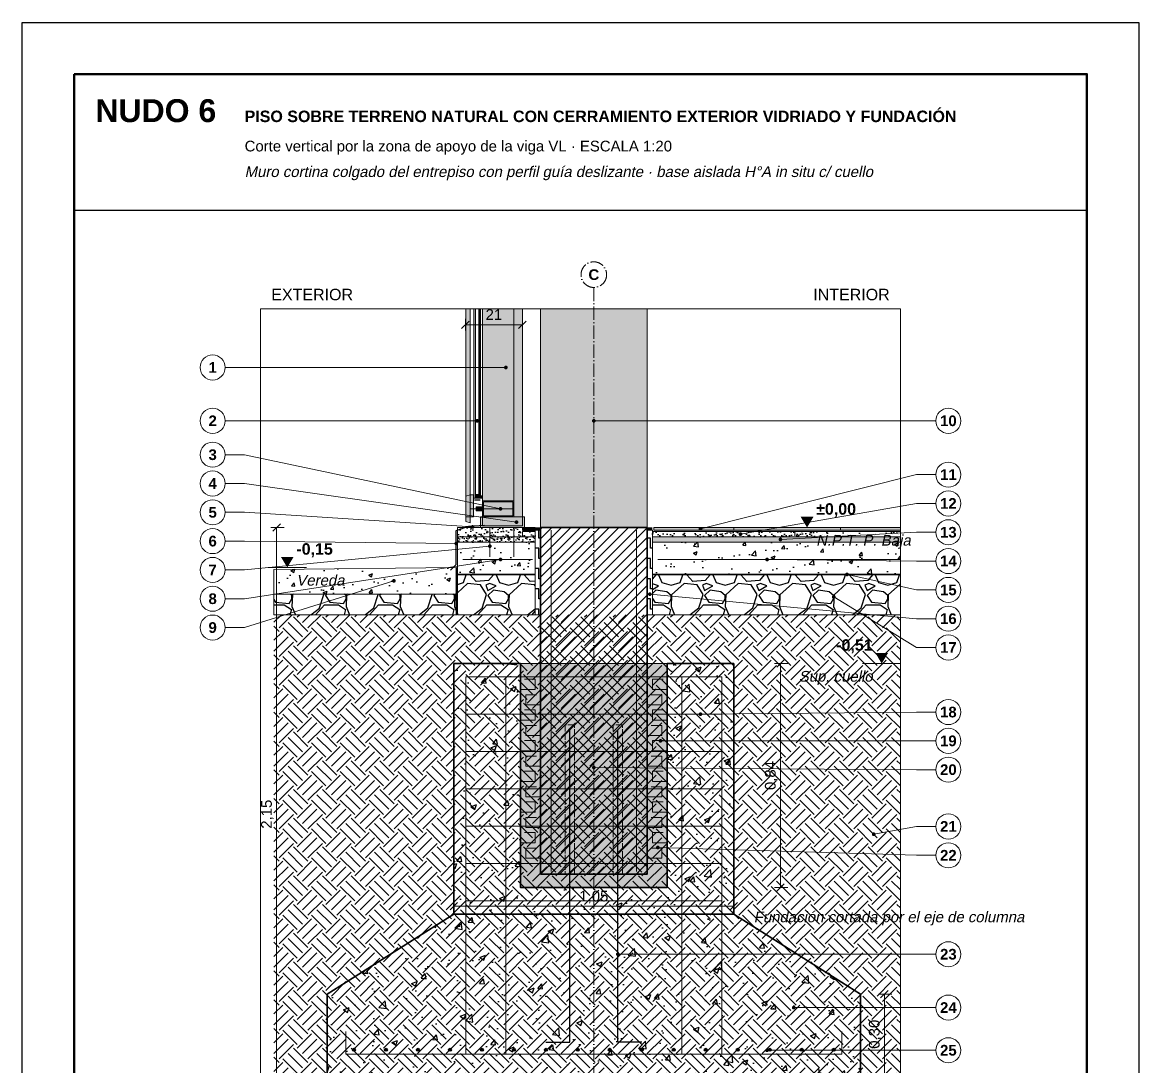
# Model space of a CAD drawing. Header units: millimetres. Extents: x 6 to 4194, y 6 to 5934.
# Drawn here: x 6 to 4194, y 2018 to 5934 of the extents above; entities that cross this region are included whole.
import ezdxf
from ezdxf.enums import TextEntityAlignment as Align

# ---------------------------------------------------------------- set-up
doc = ezdxf.new("R2010")
doc.units = ezdxf.units.MM
doc.header["$LTSCALE"] = 20
doc.linetypes.add('DASHDOT', pattern=[3.556, 2.54, -0.508, 0, -0.508])
doc.linetypes.add('DASHED', pattern=[1.524, 1.27, -0.254])
for name, color, linetype in [('A-ACERO', 250, 'Continuous'), ('A-AISLACION-EPS', 50, 'Continuous'), ('A-ALUMINIO', 253, 'Continuous'), ('A-ARMADURAS', 14, 'Continuous'), ('A-BARRERAS-MEMBRANAS', 7, 'Continuous'), ('A-CONTORNOS', 7, 'Continuous'), ('A-GROUT', 251, 'Continuous'), ('A-HORMIGON-INSITU', 33, 'Continuous'), ('A-HORMIGON-PREMOLDEADO', 8, 'Continuous'), ('A-HORMIGON-SIMPLE', 9, 'Continuous'), ('A-MORTERO-CARPETAS', 252, 'Continuous'), ('A-NEOPRENO-SELLADORES', 7, 'Continuous'), ('A-PROYECCION-OCULTO', 8, 'DASHED'), ('A-SOLADOS', 31, 'Continuous'), ('A-TERRENO', 32, 'Continuous'), ('A-TOSCA', 42, 'Continuous'), ('A-VIDRIO', 4, 'Continuous'), ('A-VISTA', 8, 'Continuous'), ('X-COTAS', 3, 'Continuous'), ('X-EJES', 1, 'DASHDOT'), ('X-MARCO', 7, 'Continuous'), ('X-NIVELES', 7, 'Continuous'), ('X-REFERENCIAS', 1, 'Continuous'), ('X-TEXTOS', 7, 'Continuous')]:
    doc.layers.add(name, color=color, linetype=linetype)
doc.styles.add('ARIAL', font='arial.ttf')
doc.styles.add('ARIAL-B', font='arialbd.ttf')

msp = doc.modelspace()

# ---------------------------------------------------------------- hatches: boundary and pattern name
at = {"layer": 'A-ACERO', "true_color": 0x333333}
h = msp.add_hatch(color=250, dxfattribs=at)
h.dxf.hatch_style = 1
h.paths.add_polyline_path([(1702, 4140), (1724, 4140), (1724, 4146), (1702, 4146)])
at = {"layer": 'A-AISLACION-EPS'}
h = msp.add_hatch(dxfattribs=at)
h.set_pattern_fill('ZIGZAG', color=256, scale=6, angle=90)
h.paths.add_polyline_path([(1930, 3713), (1950, 3713), (1950, 4030), (1930, 4030)])
h = msp.add_hatch(dxfattribs=at)
h.set_pattern_fill('ZIGZAG', color=256, scale=6, angle=90)
h.paths.add_polyline_path([(2350, 3713), (2370, 3713), (2370, 4030), (2350, 4030)])
at = {"layer": 'A-ALUMINIO', "true_color": 0xb9c0c6}
h = msp.add_hatch(color=9, dxfattribs=at)
h.dxf.hatch_style = 1
h.paths.add_polyline_path([(1670, 4062), (1686, 4058), (1686, 4162), (1670, 4158)])
at = {"layer": 'A-ALUMINIO', "true_color": 0x9aa3ab}
h = msp.add_hatch(color=253, dxfattribs=at)
h.dxf.hatch_style = 1
h.paths.add_polyline_path([(1686, 4080), (1698, 4080), (1698, 4162), (1686, 4162)])
h = msp.add_hatch(color=253, dxfattribs=at)
h.dxf.hatch_style = 1
h.paths.add_polyline_path([(1706, 4150), (1718, 4150), (1718, 4164), (1706, 4164)])
h = msp.add_hatch(color=253, dxfattribs=at)
h.dxf.hatch_style = 1
h.paths.add_polyline_path([(1708, 4102), (1732, 4102), (1732, 4118), (1708, 4118)])
h = msp.add_hatch(color=253, dxfattribs=at)
h.dxf.hatch_style = 1
h.paths.add_polyline_path([(1732, 4080), (1850, 4080), (1850, 4140), (1732, 4140)])
h = msp.add_hatch(color=253, dxfattribs=at)
h.dxf.hatch_style = 1
h.paths.add_polyline_path([(1725, 4040), (1890, 4040), (1890, 4080), (1725, 4080)])
at = {"layer": 'A-ARMADURAS'}
h = msp.add_hatch(color=256, dxfattribs=at)
h.dxf.hatch_style = 1
h.paths.add_polyline_path([(1255.6, 2082), (1255.3, 2083.7), (1254.5, 2085.3), (1253.3, 2086.5), (1251.7, 2087.3), (1250, 2087.6), (1248.3, 2087.3), (1246.7, 2086.5), (1245.5, 2085.3), (1244.7, 2083.7), (1244.4, 2082), (1244.7, 2080.3), (1245.5, 2078.7), (1246.7, 2077.5), (1248.3, 2076.7), (1250, 2076.4), (1251.7, 2076.7), (1253.3, 2077.5), (1254.5, 2078.7), (1255.3, 2080.3)])
h = msp.add_hatch(color=256, dxfattribs=at)
h.dxf.hatch_style = 1
h.paths.add_polyline_path([(1375.6, 2082), (1375.3, 2083.7), (1374.5, 2085.3), (1373.3, 2086.5), (1371.7, 2087.3), (1370, 2087.6), (1368.3, 2087.3), (1366.7, 2086.5), (1365.5, 2085.3), (1364.7, 2083.7), (1364.4, 2082), (1364.7, 2080.3), (1365.5, 2078.7), (1366.7, 2077.5), (1368.3, 2076.7), (1370, 2076.4), (1371.7, 2076.7), (1373.3, 2077.5), (1374.5, 2078.7), (1375.3, 2080.3)])
h = msp.add_hatch(color=256, dxfattribs=at)
h.dxf.hatch_style = 1
h.paths.add_polyline_path([(1495.6, 2082), (1495.3, 2083.7), (1494.5, 2085.3), (1493.3, 2086.5), (1491.7, 2087.3), (1490, 2087.6), (1488.3, 2087.3), (1486.7, 2086.5), (1485.5, 2085.3), (1484.7, 2083.7), (1484.4, 2082), (1484.7, 2080.3), (1485.5, 2078.7), (1486.7, 2077.5), (1488.3, 2076.7), (1490, 2076.4), (1491.7, 2076.7), (1493.3, 2077.5), (1494.5, 2078.7), (1495.3, 2080.3)])
h = msp.add_hatch(color=256, dxfattribs=at)
h.dxf.hatch_style = 1
h.paths.add_polyline_path([(1615.6, 2082), (1615.3, 2083.7), (1614.5, 2085.3), (1613.3, 2086.5), (1611.7, 2087.3), (1610, 2087.6), (1608.3, 2087.3), (1606.7, 2086.5), (1605.5, 2085.3), (1604.7, 2083.7), (1604.4, 2082), (1604.7, 2080.3), (1605.5, 2078.7), (1606.7, 2077.5), (1608.3, 2076.7), (1610, 2076.4), (1611.7, 2076.7), (1613.3, 2077.5), (1614.5, 2078.7), (1615.3, 2080.3)])
h = msp.add_hatch(color=256, dxfattribs=at)
h.dxf.hatch_style = 1
h.paths.add_polyline_path([(1735.6, 2082), (1735.3, 2083.7), (1734.5, 2085.3), (1733.3, 2086.5), (1731.7, 2087.3), (1730, 2087.6), (1728.3, 2087.3), (1726.7, 2086.5), (1725.5, 2085.3), (1724.7, 2083.7), (1724.4, 2082), (1724.7, 2080.3), (1725.5, 2078.7), (1726.7, 2077.5), (1728.3, 2076.7), (1730, 2076.4), (1731.7, 2076.7), (1733.3, 2077.5), (1734.5, 2078.7), (1735.3, 2080.3)])
h = msp.add_hatch(color=256, dxfattribs=at)
h.dxf.hatch_style = 1
h.paths.add_polyline_path([(1855.6, 2082), (1855.3, 2083.7), (1854.5, 2085.3), (1853.3, 2086.5), (1851.7, 2087.3), (1850, 2087.6), (1848.3, 2087.3), (1846.7, 2086.5), (1845.5, 2085.3), (1844.7, 2083.7), (1844.4, 2082), (1844.7, 2080.3), (1845.5, 2078.7), (1846.7, 2077.5), (1848.3, 2076.7), (1850, 2076.4), (1851.7, 2076.7), (1853.3, 2077.5), (1854.5, 2078.7), (1855.3, 2080.3)])
h = msp.add_hatch(color=256, dxfattribs=at)
h.dxf.hatch_style = 1
h.paths.add_polyline_path([(1975.6, 2082), (1975.3, 2083.7), (1974.5, 2085.3), (1973.3, 2086.5), (1971.7, 2087.3), (1970, 2087.6), (1968.3, 2087.3), (1966.7, 2086.5), (1965.5, 2085.3), (1964.7, 2083.7), (1964.4, 2082), (1964.7, 2080.3), (1965.5, 2078.7), (1966.7, 2077.5), (1968.3, 2076.7), (1970, 2076.4), (1971.7, 2076.7), (1973.3, 2077.5), (1974.5, 2078.7), (1975.3, 2080.3)])
h = msp.add_hatch(color=256, dxfattribs=at)
h.dxf.hatch_style = 1
h.paths.add_polyline_path([(2095.6, 2082), (2095.3, 2083.7), (2094.5, 2085.3), (2093.3, 2086.5), (2091.7, 2087.3), (2090, 2087.6), (2088.3, 2087.3), (2086.7, 2086.5), (2085.5, 2085.3), (2084.7, 2083.7), (2084.4, 2082), (2084.7, 2080.3), (2085.5, 2078.7), (2086.7, 2077.5), (2088.3, 2076.7), (2090, 2076.4), (2091.7, 2076.7), (2093.3, 2077.5), (2094.5, 2078.7), (2095.3, 2080.3)])
h = msp.add_hatch(color=256, dxfattribs=at)
h.dxf.hatch_style = 1
h.paths.add_polyline_path([(2215.6, 2082), (2215.3, 2083.7), (2214.5, 2085.3), (2213.3, 2086.5), (2211.7, 2087.3), (2210, 2087.6), (2208.3, 2087.3), (2206.7, 2086.5), (2205.5, 2085.3), (2204.7, 2083.7), (2204.4, 2082), (2204.7, 2080.3), (2205.5, 2078.7), (2206.7, 2077.5), (2208.3, 2076.7), (2210, 2076.4), (2211.7, 2076.7), (2213.3, 2077.5), (2214.5, 2078.7), (2215.3, 2080.3)])
h = msp.add_hatch(color=256, dxfattribs=at)
h.dxf.hatch_style = 1
h.paths.add_polyline_path([(2335.6, 2082), (2335.3, 2083.7), (2334.5, 2085.3), (2333.3, 2086.5), (2331.7, 2087.3), (2330, 2087.6), (2328.3, 2087.3), (2326.7, 2086.5), (2325.5, 2085.3), (2324.7, 2083.7), (2324.4, 2082), (2324.7, 2080.3), (2325.5, 2078.7), (2326.7, 2077.5), (2328.3, 2076.7), (2330, 2076.4), (2331.7, 2076.7), (2333.3, 2077.5), (2334.5, 2078.7), (2335.3, 2080.3)])
h = msp.add_hatch(color=256, dxfattribs=at)
h.dxf.hatch_style = 1
h.paths.add_polyline_path([(2455.6, 2082), (2455.3, 2083.7), (2454.5, 2085.3), (2453.3, 2086.5), (2451.7, 2087.3), (2450, 2087.6), (2448.3, 2087.3), (2446.7, 2086.5), (2445.5, 2085.3), (2444.7, 2083.7), (2444.4, 2082), (2444.7, 2080.3), (2445.5, 2078.7), (2446.7, 2077.5), (2448.3, 2076.7), (2450, 2076.4), (2451.7, 2076.7), (2453.3, 2077.5), (2454.5, 2078.7), (2455.3, 2080.3)])
h = msp.add_hatch(color=256, dxfattribs=at)
h.dxf.hatch_style = 1
h.paths.add_polyline_path([(2575.6, 2082), (2575.3, 2083.7), (2574.5, 2085.3), (2573.3, 2086.5), (2571.7, 2087.3), (2570, 2087.6), (2568.3, 2087.3), (2566.7, 2086.5), (2565.5, 2085.3), (2564.7, 2083.7), (2564.4, 2082), (2564.7, 2080.3), (2565.5, 2078.7), (2566.7, 2077.5), (2568.3, 2076.7), (2570, 2076.4), (2571.7, 2076.7), (2573.3, 2077.5), (2574.5, 2078.7), (2575.3, 2080.3)])
h = msp.add_hatch(color=256, dxfattribs=at)
h.dxf.hatch_style = 1
h.paths.add_polyline_path([(2695.6, 2082), (2695.3, 2083.7), (2694.5, 2085.3), (2693.3, 2086.5), (2691.7, 2087.3), (2690, 2087.6), (2688.3, 2087.3), (2686.7, 2086.5), (2685.5, 2085.3), (2684.7, 2083.7), (2684.4, 2082), (2684.7, 2080.3), (2685.5, 2078.7), (2686.7, 2077.5), (2688.3, 2076.7), (2690, 2076.4), (2691.7, 2076.7), (2693.3, 2077.5), (2694.5, 2078.7), (2695.3, 2080.3)])
h = msp.add_hatch(color=256, dxfattribs=at)
h.dxf.hatch_style = 1
h.paths.add_polyline_path([(2815.6, 2082), (2815.3, 2083.7), (2814.5, 2085.3), (2813.3, 2086.5), (2811.7, 2087.3), (2810, 2087.6), (2808.3, 2087.3), (2806.7, 2086.5), (2805.5, 2085.3), (2804.7, 2083.7), (2804.4, 2082), (2804.7, 2080.3), (2805.5, 2078.7), (2806.7, 2077.5), (2808.3, 2076.7), (2810, 2076.4), (2811.7, 2076.7), (2813.3, 2077.5), (2814.5, 2078.7), (2815.3, 2080.3)])
h = msp.add_hatch(color=256, dxfattribs=at)
h.dxf.hatch_style = 1
h.paths.add_polyline_path([(2935.6, 2082), (2935.3, 2083.7), (2934.5, 2085.3), (2933.3, 2086.5), (2931.7, 2087.3), (2930, 2087.6), (2928.3, 2087.3), (2926.7, 2086.5), (2925.5, 2085.3), (2924.7, 2083.7), (2924.4, 2082), (2924.7, 2080.3), (2925.5, 2078.7), (2926.7, 2077.5), (2928.3, 2076.7), (2930, 2076.4), (2931.7, 2076.7), (2933.3, 2077.5), (2934.5, 2078.7), (2935.3, 2080.3)])
h = msp.add_hatch(color=256, dxfattribs=at)
h.dxf.hatch_style = 1
h.paths.add_polyline_path([(3055.6, 2082), (3055.3, 2083.7), (3054.5, 2085.3), (3053.3, 2086.5), (3051.7, 2087.3), (3050, 2087.6), (3048.3, 2087.3), (3046.7, 2086.5), (3045.5, 2085.3), (3044.7, 2083.7), (3044.4, 2082), (3044.7, 2080.3), (3045.5, 2078.7), (3046.7, 2077.5), (3048.3, 2076.7), (3050, 2076.4), (3051.7, 2076.7), (3053.3, 2077.5), (3054.5, 2078.7), (3055.3, 2080.3)])
at = {"layer": 'A-BARRERAS-MEMBRANAS', "true_color": 0x000000}
h = msp.add_hatch(color=18, dxfattribs=at)
h.dxf.hatch_style = 1
h.paths.add_polyline_path([(1638, 3863), (1930, 3863), (1930, 3865), (1638, 3865)])
h = msp.add_hatch(color=18, dxfattribs=at)
h.dxf.hatch_style = 1
h.paths.add_polyline_path([(2370, 3863), (3300, 3863), (3300, 3865), (2370, 3865)])
at = {"layer": 'A-GROUT'}
h = msp.add_hatch(dxfattribs=at)
h.set_pattern_fill('AR-SAND', color=256, scale=0.4)
h.paths.add_polyline_path([(1875, 2690), (2425, 2690), (2425, 3530), (1875, 3530)])
at = {"layer": 'A-HORMIGON-INSITU'}
h = msp.add_hatch(dxfattribs=at)
h.set_pattern_fill('AR-CONC', color=256, scale=1.2)
h.paths.add_polyline_path([(1625, 2590), (2675, 2590), (2675, 3530), (2425, 3530), (2425, 2690), (1875, 2690), (1875, 3530), (1625, 3530)])
h = msp.add_hatch(dxfattribs=at)
h.set_pattern_fill('AR-CONC', color=256, scale=1.2)
h.paths.add_polyline_path([(1150, 1990), (3150, 1990), (3150, 2290), (2675, 2590), (1625, 2590), (1150, 2290)])
at = {"layer": 'A-HORMIGON-PREMOLDEADO'}
h = msp.add_hatch(dxfattribs=at)
h.set_pattern_fill('ANSI31', color=256, scale=8)
h.paths.add_polyline_path([(1950, 2740), (2350, 2740), (2350, 4040), (1950, 4040)])
at = {"layer": 'A-HORMIGON-SIMPLE'}
h = msp.add_hatch(dxfattribs=at)
h.set_pattern_fill('AR-CONC', color=256, scale=0.8)
h.paths.add_polyline_path([(1638, 3865), (1930, 3865), (1930, 3985), (1638, 3985)])
h = msp.add_hatch(dxfattribs=at)
h.set_pattern_fill('AR-CONC', color=256, scale=0.8)
h.paths.add_polyline_path([(2370, 3865), (3300, 3865), (3300, 3985), (2370, 3985)])
h = msp.add_hatch(dxfattribs=at)
h.set_pattern_fill('AR-CONC', color=256, scale=0.8)
h.paths.add_polyline_path([(950, 3790), (1634, 3790), (1634, 3890), (950, 3883)])
at = {"layer": 'A-MORTERO-CARPETAS'}
h = msp.add_hatch(dxfattribs=at)
h.set_pattern_fill('AR-SAND', color=256, scale=0.6)
h.paths.add_polyline_path([(1638, 4005), (1930, 4005), (1930, 4040), (1638, 4040)])
at = {"layer": 'A-MORTERO-CARPETAS', "true_color": 0x8d8d8d}
h = msp.add_hatch(color=252, dxfattribs=at)
h.dxf.hatch_style = 1
h.paths.add_polyline_path([(1882, 4025), (1930, 4025), (1930, 4030), (1882, 4030)])
at = {"layer": 'A-MORTERO-CARPETAS'}
h = msp.add_hatch(dxfattribs=at)
h.set_pattern_fill('AR-SAND', color=256, scale=0.6)
h.paths.add_polyline_path([(1882, 4005), (1930, 4005), (1930, 4025), (1882, 4025)])
h = msp.add_hatch(dxfattribs=at)
h.set_pattern_fill('AR-SAND', color=256, scale=0.6)
h.paths.add_polyline_path([(2370, 4005), (3300, 4005), (3300, 4025), (2370, 4025)])
at = {"layer": 'A-MORTERO-CARPETAS', "true_color": 0x8d8d8d}
h = msp.add_hatch(color=252, dxfattribs=at)
h.dxf.hatch_style = 1
h.paths.add_polyline_path([(2375, 4025), (3300, 4025), (3300, 4030), (2375, 4030)])
at = {"layer": 'A-MORTERO-CARPETAS'}
h = msp.add_hatch(dxfattribs=at)
h.set_pattern_fill('AR-SAND', color=256, scale=0.4)
h.paths.add_polyline_path([(1638, 3985), (1930, 3985), (1930, 4005), (1638, 4005)])
h = msp.add_hatch(dxfattribs=at)
h.set_pattern_fill('AR-SAND', color=256, scale=0.4)
h.paths.add_polyline_path([(2370, 3985), (3300, 3985), (3300, 4005), (2370, 4005)])
at = {"layer": 'A-NEOPRENO-SELLADORES', "true_color": 0x111111}
h = msp.add_hatch(color=250, dxfattribs=at)
h.dxf.hatch_style = 1
h.paths.add_polyline_path([(1698, 4148), (1700, 4148), (1700, 4160), (1698, 4160)])
h = msp.add_hatch(color=250, dxfattribs=at)
h.dxf.hatch_style = 1
h.paths.add_polyline_path([(1706, 4150), (1718, 4150), (1718, 4154), (1706, 4154)])
h = msp.add_hatch(color=250, dxfattribs=at)
h.dxf.hatch_style = 1
h.paths.add_polyline_path([(1725, 4148), (1730, 4148), (1730, 4160), (1725, 4160)])
at = {"layer": 'A-NEOPRENO-SELLADORES', "true_color": 0x222222}
h = msp.add_hatch(color=250, dxfattribs=at)
h.dxf.hatch_style = 1
h.paths.add_polyline_path([(1670, 4040), (1725, 4040), (1725, 4044), (1670, 4044)])
at = {"layer": 'A-NEOPRENO-SELLADORES', "true_color": 0x111111}
h = msp.add_hatch(color=250, dxfattribs=at)
h.dxf.hatch_style = 1
h.paths.add_polyline_path([(1930, 4030), (1950, 4030), (1950, 4040), (1930, 4040)])
h = msp.add_hatch(color=250, dxfattribs=at)
h.dxf.hatch_style = 1
h.paths.add_polyline_path([(2350, 4030), (2370, 4030), (2370, 4040), (2350, 4040)])
h = msp.add_hatch(color=250, dxfattribs=at)
h.dxf.hatch_style = 1
h.paths.add_polyline_path([(1630, 3790), (1634, 3790), (1634, 3890), (1630, 3890)])
at = {"layer": 'A-SOLADOS', "true_color": 0xcdbb9c}
h = msp.add_hatch(color=9, dxfattribs=at)
h.dxf.hatch_style = 1
h.paths.add_polyline_path([(1882, 4030), (1930, 4030), (1930, 4040), (1882, 4040)])
h = msp.add_hatch(color=9, dxfattribs=at)
h.dxf.hatch_style = 1
h.paths.add_polyline_path([(2375, 4030), (3300, 4030), (3300, 4040), (2375, 4040)])
at = {"layer": 'A-TERRENO'}
h = msp.add_hatch(dxfattribs=at)
h.set_pattern_fill('EARTH', color=256, scale=12, angle=45)
h.paths.add_polyline_path([(950, 1860), (3300, 1860), (3300, 3713), (950, 3713)])
at = {"layer": 'A-TOSCA'}
h = msp.add_hatch(dxfattribs=at)
h.set_pattern_fill('GRAVEL', color=256, scale=8)
h.paths.add_polyline_path([(1638, 3713), (1930, 3713), (1930, 3863), (1638, 3863)])
h = msp.add_hatch(dxfattribs=at)
h.set_pattern_fill('GRAVEL', color=256, scale=8)
h.paths.add_polyline_path([(2370, 3713), (3300, 3713), (3300, 3863), (2370, 3863)])
h = msp.add_hatch(dxfattribs=at)
h.set_pattern_fill('GRAVEL', color=256, scale=8)
h.paths.add_polyline_path([(950, 3713), (1634, 3713), (1634, 3790), (950, 3790)])
at = {"layer": 'A-VIDRIO', "true_color": 0xbfe3f0}
h = msp.add_hatch(color=254, dxfattribs=at)
h.dxf.hatch_style = 1
h.paths.add_polyline_path([(1700, 4860), (1700, 4150), (1706, 4150), (1706, 4860)])
h = msp.add_hatch(color=254, dxfattribs=at)
h.dxf.hatch_style = 1
h.paths.add_polyline_path([(1718, 4860), (1718, 4150), (1725, 4150), (1725, 4860)])
at = {"layer": 'A-VISTA', "true_color": 0xe9ecee}
h = msp.add_hatch(color=7, dxfattribs=at)
h.dxf.hatch_style = 1
h.paths.add_polyline_path([(1670, 4860), (1670, 4080), (1686, 4080), (1686, 4860)])
at = {"layer": 'A-VISTA', "true_color": 0xe3e7ea}
h = msp.add_hatch(color=254, dxfattribs=at)
h.dxf.hatch_style = 1
h.paths.add_polyline_path([(1732, 4860), (1732, 4080), (1882, 4080), (1882, 4860)])
at = {"layer": 'A-VISTA', "true_color": 0xeceeef}
h = msp.add_hatch(color=7, dxfattribs=at)
h.dxf.hatch_style = 1
h.paths.add_polyline_path([(1950, 4860), (1950, 4040), (2350, 4040), (2350, 4860)])
at = {"layer": 'X-NIVELES'}
h = msp.add_hatch(color=7, dxfattribs=at)
h.dxf.hatch_style = 1
h.paths.add_polyline_path([(2950, 4040), (2926, 4080), (2974, 4080)])
h = msp.add_hatch(color=7, dxfattribs=at)
h.dxf.hatch_style = 1
h.paths.add_polyline_path([(1000, 3890), (976, 3930), (1024, 3930)])
h = msp.add_hatch(color=7, dxfattribs=at)
h.dxf.hatch_style = 1
h.paths.add_polyline_path([(3230, 3530), (3206, 3570), (3254, 3570)])
at = {"layer": 'X-REFERENCIAS'}
h = msp.add_hatch(color=7, dxfattribs=at)
h.dxf.hatch_style = 1
h.paths.add_polyline_path([(1827, 4640), (1826.7, 4642.2), (1825.7, 4644.1), (1824.1, 4645.7), (1822.2, 4646.7), (1820, 4647), (1817.8, 4646.7), (1815.9, 4645.7), (1814.3, 4644.1), (1813.3, 4642.2), (1813, 4640), (1813.3, 4637.8), (1814.3, 4635.9), (1815.9, 4634.3), (1817.8, 4633.3), (1820, 4633), (1822.2, 4633.3), (1824.1, 4634.3), (1825.7, 4635.9), (1826.7, 4637.8)])
h = msp.add_hatch(color=7, dxfattribs=at)
h.dxf.hatch_style = 1
h.paths.add_polyline_path([(1719, 4440), (1718.7, 4442.2), (1717.7, 4444.1), (1716.1, 4445.7), (1714.2, 4446.7), (1712, 4447), (1709.8, 4446.7), (1707.9, 4445.7), (1706.3, 4444.1), (1705.3, 4442.2), (1705, 4440), (1705.3, 4437.8), (1706.3, 4435.9), (1707.9, 4434.3), (1709.8, 4433.3), (1712, 4433), (1714.2, 4433.3), (1716.1, 4434.3), (1717.7, 4435.9), (1718.7, 4437.8)])
h = msp.add_hatch(color=7, dxfattribs=at)
h.dxf.hatch_style = 1
h.paths.add_polyline_path([(2157, 4440), (2156.7, 4442.2), (2155.7, 4444.1), (2154.1, 4445.7), (2152.2, 4446.7), (2150, 4447), (2147.8, 4446.7), (2145.9, 4445.7), (2144.3, 4444.1), (2143.3, 4442.2), (2143, 4440), (2143.3, 4437.8), (2144.3, 4435.9), (2145.9, 4434.3), (2147.8, 4433.3), (2150, 4433), (2152.2, 4433.3), (2154.1, 4434.3), (2155.7, 4435.9), (2156.7, 4437.8)])
h = msp.add_hatch(color=7, dxfattribs=at)
h.dxf.hatch_style = 1
h.paths.add_polyline_path([(1807, 4110), (1806.7, 4112.2), (1805.7, 4114.1), (1804.1, 4115.7), (1802.2, 4116.7), (1800, 4117), (1797.8, 4116.7), (1795.9, 4115.7), (1794.3, 4114.1), (1793.3, 4112.2), (1793, 4110), (1793.3, 4107.8), (1794.3, 4105.9), (1795.9, 4104.3), (1797.8, 4103.3), (1800, 4103), (1802.2, 4103.3), (1804.1, 4104.3), (1805.7, 4105.9), (1806.7, 4107.8)])
h = msp.add_hatch(color=7, dxfattribs=at)
h.dxf.hatch_style = 1
h.paths.add_polyline_path([(1867, 4060), (1866.7, 4062.2), (1865.7, 4064.1), (1864.1, 4065.7), (1862.2, 4066.7), (1860, 4067), (1857.8, 4066.7), (1855.9, 4065.7), (1854.3, 4064.1), (1853.3, 4062.2), (1853, 4060), (1853.3, 4057.8), (1854.3, 4055.9), (1855.9, 4054.3), (1857.8, 4053.3), (1860, 4053), (1862.2, 4053.3), (1864.1, 4054.3), (1865.7, 4055.9), (1866.7, 4057.8)])
h = msp.add_hatch(color=7, dxfattribs=at)
h.dxf.hatch_style = 1
h.paths.add_polyline_path([(1702, 4042), (1701.7, 4044.2), (1700.7, 4046.1), (1699.1, 4047.7), (1697.2, 4048.7), (1695, 4049), (1692.8, 4048.7), (1690.9, 4047.7), (1689.3, 4046.1), (1688.3, 4044.2), (1688, 4042), (1688.3, 4039.8), (1689.3, 4037.9), (1690.9, 4036.3), (1692.8, 4035.3), (1695, 4035), (1697.2, 4035.3), (1699.1, 4036.3), (1700.7, 4037.9), (1701.7, 4039.8)])
h = msp.add_hatch(color=7, dxfattribs=at)
h.dxf.hatch_style = 1
h.paths.add_polyline_path([(2557, 4035), (2556.7, 4037.2), (2555.7, 4039.1), (2554.1, 4040.7), (2552.2, 4041.7), (2550, 4042), (2547.8, 4041.7), (2545.9, 4040.7), (2544.3, 4039.1), (2543.3, 4037.2), (2543, 4035), (2543.3, 4032.8), (2544.3, 4030.9), (2545.9, 4029.3), (2547.8, 4028.3), (2550, 4028), (2552.2, 4028.3), (2554.1, 4029.3), (2555.7, 4030.9), (2556.7, 4032.8)])
h = msp.add_hatch(color=7, dxfattribs=at)
h.dxf.hatch_style = 1
h.paths.add_polyline_path([(2707, 4015), (2706.7, 4017.2), (2705.7, 4019.1), (2704.1, 4020.7), (2702.2, 4021.7), (2700, 4022), (2697.8, 4021.7), (2695.9, 4020.7), (2694.3, 4019.1), (2693.3, 4017.2), (2693, 4015), (2693.3, 4012.8), (2694.3, 4010.9), (2695.9, 4009.3), (2697.8, 4008.3), (2700, 4008), (2702.2, 4008.3), (2704.1, 4009.3), (2705.7, 4010.9), (2706.7, 4012.8)])
h = msp.add_hatch(color=7, dxfattribs=at)
h.dxf.hatch_style = 1
h.paths.add_polyline_path([(1641, 3980), (1640.7, 3982.2), (1639.7, 3984.1), (1638.1, 3985.7), (1636.2, 3986.7), (1634, 3987), (1631.8, 3986.7), (1629.9, 3985.7), (1628.3, 3984.1), (1627.3, 3982.2), (1627, 3980), (1627.3, 3977.8), (1628.3, 3975.9), (1629.9, 3974.3), (1631.8, 3973.3), (1634, 3973), (1636.2, 3973.3), (1638.1, 3974.3), (1639.7, 3975.9), (1640.7, 3977.8)])
h = msp.add_hatch(color=7, dxfattribs=at)
h.dxf.hatch_style = 1
h.paths.add_polyline_path([(2857, 3995), (2856.7, 3997.2), (2855.7, 3999.1), (2854.1, 4000.7), (2852.2, 4001.7), (2850, 4002), (2847.8, 4001.7), (2845.9, 4000.7), (2844.3, 3999.1), (2843.3, 3997.2), (2843, 3995), (2843.3, 3992.8), (2844.3, 3990.9), (2845.9, 3989.3), (2847.8, 3988.3), (2850, 3988), (2852.2, 3988.3), (2854.1, 3989.3), (2855.7, 3990.9), (2856.7, 3992.8)])
h = msp.add_hatch(color=7, dxfattribs=at)
h.dxf.hatch_style = 1
h.paths.add_polyline_path([(1767, 3970), (1766.7, 3972.2), (1765.7, 3974.1), (1764.1, 3975.7), (1762.2, 3976.7), (1760, 3977), (1757.8, 3976.7), (1755.9, 3975.7), (1754.3, 3974.1), (1753.3, 3972.2), (1753, 3970), (1753.3, 3967.8), (1754.3, 3965.9), (1755.9, 3964.3), (1757.8, 3963.3), (1760, 3963), (1762.2, 3963.3), (1764.1, 3964.3), (1765.7, 3965.9), (1766.7, 3967.8)])
h = msp.add_hatch(color=7, dxfattribs=at)
h.dxf.hatch_style = 1
h.paths.add_polyline_path([(1807, 3920), (1806.7, 3922.2), (1805.7, 3924.1), (1804.1, 3925.7), (1802.2, 3926.7), (1800, 3927), (1797.8, 3926.7), (1795.9, 3925.7), (1794.3, 3924.1), (1793.3, 3922.2), (1793, 3920), (1793.3, 3917.8), (1794.3, 3915.9), (1795.9, 3914.3), (1797.8, 3913.3), (1800, 3913), (1802.2, 3913.3), (1804.1, 3914.3), (1805.7, 3915.9), (1806.7, 3917.8)])
h = msp.add_hatch(color=7, dxfattribs=at)
h.dxf.hatch_style = 1
h.paths.add_polyline_path([(2807, 3920), (2806.7, 3922.2), (2805.7, 3924.1), (2804.1, 3925.7), (2802.2, 3926.7), (2800, 3927), (2797.8, 3926.7), (2795.9, 3925.7), (2794.3, 3924.1), (2793.3, 3922.2), (2793, 3920), (2793.3, 3917.8), (2794.3, 3915.9), (2795.9, 3914.3), (2797.8, 3913.3), (2800, 3913), (2802.2, 3913.3), (2804.1, 3914.3), (2805.7, 3915.9), (2806.7, 3917.8)])
h = msp.add_hatch(color=7, dxfattribs=at)
h.dxf.hatch_style = 1
h.paths.add_polyline_path([(3107, 3864), (3106.7, 3866.2), (3105.7, 3868.1), (3104.1, 3869.7), (3102.2, 3870.7), (3100, 3871), (3097.8, 3870.7), (3095.9, 3869.7), (3094.3, 3868.1), (3093.3, 3866.2), (3093, 3864), (3093.3, 3861.8), (3094.3, 3859.9), (3095.9, 3858.3), (3097.8, 3857.3), (3100, 3857), (3102.2, 3857.3), (3104.1, 3858.3), (3105.7, 3859.9), (3106.7, 3861.8)])
h = msp.add_hatch(color=7, dxfattribs=at)
h.dxf.hatch_style = 1
h.paths.add_polyline_path([(1407, 3840), (1406.7, 3842.2), (1405.7, 3844.1), (1404.1, 3845.7), (1402.2, 3846.7), (1400, 3847), (1397.8, 3846.7), (1395.9, 3845.7), (1394.3, 3844.1), (1393.3, 3842.2), (1393, 3840), (1393.3, 3837.8), (1394.3, 3835.9), (1395.9, 3834.3), (1397.8, 3833.3), (1400, 3833), (1402.2, 3833.3), (1404.1, 3834.3), (1405.7, 3835.9), (1406.7, 3837.8)])
h = msp.add_hatch(color=7, dxfattribs=at)
h.dxf.hatch_style = 1
h.paths.add_polyline_path([(2367, 3790), (2366.7, 3792.2), (2365.7, 3794.1), (2364.1, 3795.7), (2362.2, 3796.7), (2360, 3797), (2357.8, 3796.7), (2355.9, 3795.7), (2354.3, 3794.1), (2353.3, 3792.2), (2353, 3790), (2353.3, 3787.8), (2354.3, 3785.9), (2355.9, 3784.3), (2357.8, 3783.3), (2360, 3783), (2362.2, 3783.3), (2364.1, 3784.3), (2365.7, 3785.9), (2366.7, 3787.8)])
h = msp.add_hatch(color=7, dxfattribs=at)
h.dxf.hatch_style = 1
h.paths.add_polyline_path([(3057, 3780), (3056.7, 3782.2), (3055.7, 3784.1), (3054.1, 3785.7), (3052.2, 3786.7), (3050, 3787), (3047.8, 3786.7), (3045.9, 3785.7), (3044.3, 3784.1), (3043.3, 3782.2), (3043, 3780), (3043.3, 3777.8), (3044.3, 3775.9), (3045.9, 3774.3), (3047.8, 3773.3), (3050, 3773), (3052.2, 3773.3), (3054.1, 3774.3), (3055.7, 3775.9), (3056.7, 3777.8)])
h = msp.add_hatch(color=7, dxfattribs=at)
h.dxf.hatch_style = 1
h.paths.add_polyline_path([(2557, 3340), (2556.7, 3342.2), (2555.7, 3344.1), (2554.1, 3345.7), (2552.2, 3346.7), (2550, 3347), (2547.8, 3346.7), (2545.9, 3345.7), (2544.3, 3344.1), (2543.3, 3342.2), (2543, 3340), (2543.3, 3337.8), (2544.3, 3335.9), (2545.9, 3334.3), (2547.8, 3333.3), (2550, 3333), (2552.2, 3333.3), (2554.1, 3334.3), (2555.7, 3335.9), (2556.7, 3337.8)])
h = msp.add_hatch(color=7, dxfattribs=at)
h.dxf.hatch_style = 1
h.paths.add_polyline_path([(2407, 3240), (2406.7, 3242.2), (2405.7, 3244.1), (2404.1, 3245.7), (2402.2, 3246.7), (2400, 3247), (2397.8, 3246.7), (2395.9, 3245.7), (2394.3, 3244.1), (2393.3, 3242.2), (2393, 3240), (2393.3, 3237.8), (2394.3, 3235.9), (2395.9, 3234.3), (2397.8, 3233.3), (2400, 3233), (2402.2, 3233.3), (2404.1, 3234.3), (2405.7, 3235.9), (2406.7, 3237.8)])
h = msp.add_hatch(color=7, dxfattribs=at)
h.dxf.hatch_style = 1
h.paths.add_polyline_path([(2157, 3140), (2156.7, 3142.2), (2155.7, 3144.1), (2154.1, 3145.7), (2152.2, 3146.7), (2150, 3147), (2147.8, 3146.7), (2145.9, 3145.7), (2144.3, 3144.1), (2143.3, 3142.2), (2143, 3140), (2143.3, 3137.8), (2144.3, 3135.9), (2145.9, 3134.3), (2147.8, 3133.3), (2150, 3133), (2152.2, 3133.3), (2154.1, 3134.3), (2155.7, 3135.9), (2156.7, 3137.8)])
h = msp.add_hatch(color=7, dxfattribs=at)
h.dxf.hatch_style = 1
h.paths.add_polyline_path([(3207, 2890), (3206.7, 2892.2), (3205.7, 2894.1), (3204.1, 2895.7), (3202.2, 2896.7), (3200, 2897), (3197.8, 2896.7), (3195.9, 2895.7), (3194.3, 2894.1), (3193.3, 2892.2), (3193, 2890), (3193.3, 2887.8), (3194.3, 2885.9), (3195.9, 2884.3), (3197.8, 2883.3), (3200, 2883), (3202.2, 2883.3), (3204.1, 2884.3), (3205.7, 2885.9), (3206.7, 2887.8)])
h = msp.add_hatch(color=7, dxfattribs=at)
h.dxf.hatch_style = 1
h.paths.add_polyline_path([(2397, 2840), (2396.7, 2842.2), (2395.7, 2844.1), (2394.1, 2845.7), (2392.2, 2846.7), (2390, 2847), (2387.8, 2846.7), (2385.9, 2845.7), (2384.3, 2844.1), (2383.3, 2842.2), (2383, 2840), (2383.3, 2837.8), (2384.3, 2835.9), (2385.9, 2834.3), (2387.8, 2833.3), (2390, 2833), (2392.2, 2833.3), (2394.1, 2834.3), (2395.7, 2835.9), (2396.7, 2837.8)])
h = msp.add_hatch(color=7, dxfattribs=at)
h.dxf.hatch_style = 1
h.paths.add_polyline_path([(2247, 2440), (2246.7, 2442.2), (2245.7, 2444.1), (2244.1, 2445.7), (2242.2, 2446.7), (2240, 2447), (2237.8, 2446.7), (2235.9, 2445.7), (2234.3, 2444.1), (2233.3, 2442.2), (2233, 2440), (2233.3, 2437.8), (2234.3, 2435.9), (2235.9, 2434.3), (2237.8, 2433.3), (2240, 2433), (2242.2, 2433.3), (2244.1, 2434.3), (2245.7, 2435.9), (2246.7, 2437.8)])
h = msp.add_hatch(color=7, dxfattribs=at)
h.dxf.hatch_style = 1
h.paths.add_polyline_path([(2907, 2240), (2906.7, 2242.2), (2905.7, 2244.1), (2904.1, 2245.7), (2902.2, 2246.7), (2900, 2247), (2897.8, 2246.7), (2895.9, 2245.7), (2894.3, 2244.1), (2893.3, 2242.2), (2893, 2240), (2893.3, 2237.8), (2894.3, 2235.9), (2895.9, 2234.3), (2897.8, 2233.3), (2900, 2233), (2902.2, 2233.3), (2904.1, 2234.3), (2905.7, 2235.9), (2906.7, 2237.8)])
h = msp.add_hatch(color=7, dxfattribs=at)
h.dxf.hatch_style = 1
h.paths.add_polyline_path([(2807, 2080), (2806.7, 2082.2), (2805.7, 2084.1), (2804.1, 2085.7), (2802.2, 2086.7), (2800, 2087), (2797.8, 2086.7), (2795.9, 2085.7), (2794.3, 2084.1), (2793.3, 2082.2), (2793, 2080), (2793.3, 2077.8), (2794.3, 2075.9), (2795.9, 2074.3), (2797.8, 2073.3), (2800, 2073), (2802.2, 2073.3), (2804.1, 2074.3), (2805.7, 2075.9), (2806.7, 2077.8)])

# ---------------------------------------------------------------- linework, layer by layer
at = {"layer": 'A-ARMADURAS', "lineweight": 13}
for points in [[(1990, 2750), (1990, 4030)], [(2310, 2750), (2310, 4030)], [(1658, 3920), (1920, 3920)], [(2390, 3920), (3300, 3920)], [(1670, 3480), (2630, 3480)], [(1670, 3340), (2630, 3340)], [(1670, 3200), (2630, 3200)], [(1670, 3060), (2630, 3060)], [(1670, 2920), (2630, 2920)], [(1670, 2780), (2630, 2780)], [(1670, 2640), (2630, 2640)]]:
    msp.add_lwpolyline(points, dxfattribs=at)
at = {"layer": 'A-ARMADURAS', "lineweight": 18}
for points in [[(1710, 2065), (1670, 2065), (1670, 3480)], [(1860, 2065), (1820, 2065), (1820, 3480)], [(2440, 2065), (2480, 2065), (2480, 3480)], [(2590, 2065), (2630, 2065), (2630, 3480)], [(1875, 3433), (1930, 3433), (1930, 3471), (1890, 3471)], [(2425, 3433), (2370, 3433), (2370, 3471), (2410, 3471)], [(1950, 3375), (1895, 3375), (1895, 3413), (1935, 3413)], [(2350, 3375), (2405, 3375), (2405, 3413), (2365, 3413)], [(1875, 3318), (1930, 3318), (1930, 3356), (1890, 3356)], [(2425, 3318), (2370, 3318), (2370, 3356), (2410, 3356)], [(1950, 3260), (1895, 3260), (1895, 3298), (1935, 3298)], [(2350, 3260), (2405, 3260), (2405, 3298), (2365, 3298)], [(1875, 3203), (1930, 3203), (1930, 3241), (1890, 3241)], [(2425, 3203), (2370, 3203), (2370, 3241), (2410, 3241)], [(1950, 3145), (1895, 3145), (1895, 3183), (1935, 3183)], [(2350, 3145), (2405, 3145), (2405, 3183), (2365, 3183)], [(1875, 3088), (1930, 3088), (1930, 3126), (1890, 3126)], [(2425, 3088), (2370, 3088), (2370, 3126), (2410, 3126)], [(1950, 3030), (1895, 3030), (1895, 3068), (1935, 3068)], [(2350, 3030), (2405, 3030), (2405, 3068), (2365, 3068)], [(1875, 2973), (1930, 2973), (1930, 3011), (1890, 3011)], [(2425, 2973), (2370, 2973), (2370, 3011), (2410, 3011)], [(1950, 2915), (1895, 2915), (1895, 2953), (1935, 2953)], [(2350, 2915), (2405, 2915), (2405, 2953), (2365, 2953)], [(1875, 2858), (1930, 2858), (1930, 2896), (1890, 2896)], [(2425, 2858), (2370, 2858), (2370, 2896), (2410, 2896)], [(1950, 2800), (1895, 2800), (1895, 2838), (1935, 2838)], [(2350, 2800), (2405, 2800), (2405, 2838), (2365, 2838)]]:
    msp.add_lwpolyline(points, dxfattribs=at)
at = {"layer": 'A-ARMADURAS', "lineweight": 30}
for points in [[(1970, 2110), (2060, 2110), (2060, 3280)], [(2330, 2110), (2240, 2110), (2240, 3280)]]:
    msp.add_lwpolyline(points, dxfattribs=at)
at = {"layer": 'A-ARMADURAS', "lineweight": 20}
msp.add_lwpolyline([(1220, 2150), (1220, 2065), (3080, 2065), (3080, 2150)], dxfattribs=at)
at = {"layer": 'A-ARMADURAS'}
for centre in [(1250, 2082), (1370, 2082), (1490, 2082), (1610, 2082), (1730, 2082), (1850, 2082), (1970, 2082), (2090, 2082), (2210, 2082), (2330, 2082), (2450, 2082), (2570, 2082), (2690, 2082), (2810, 2082), (2930, 2082), (3050, 2082)]:
    msp.add_circle(centre, 5.6, dxfattribs=at)
at = {"layer": 'A-CONTORNOS', "lineweight": 18}
for points in [[(1700, 4860), (1700, 4150), (1706, 4150), (1706, 4860)], [(1718, 4860), (1718, 4150), (1725, 4150), (1725, 4860)], [(1732, 4080), (1850, 4080), (1850, 4140), (1732, 4140)], [(1725, 4040), (1890, 4040), (1890, 4080), (1725, 4080)], [(1638, 4005), (1930, 4005), (1930, 4040), (1638, 4040)], [(1882, 4030), (1930, 4030), (1930, 4040), (1882, 4040)], [(1882, 4005), (1930, 4005), (1930, 4025), (1882, 4025)], [(1930, 3713), (1950, 3713), (1950, 4030), (1930, 4030)], [(2350, 3713), (2370, 3713), (2370, 4030), (2350, 4030)], [(2370, 4005), (3300, 4005), (3300, 4025), (2370, 4025)], [(2375, 4030), (3300, 4030), (3300, 4040), (2375, 4040)], [(1638, 3985), (1930, 3985), (1930, 4005), (1638, 4005)], [(1638, 3865), (1930, 3865), (1930, 3985), (1638, 3985)], [(2370, 3985), (3300, 3985), (3300, 4005), (2370, 4005)], [(2370, 3865), (3300, 3865), (3300, 3985), (2370, 3985)], [(950, 3790), (1634, 3790), (1634, 3890), (950, 3883)], [(1638, 3713), (1930, 3713), (1930, 3863), (1638, 3863)], [(2370, 3713), (3300, 3713), (3300, 3863), (2370, 3863)], [(950, 3713), (1634, 3713), (1634, 3790), (950, 3790)], [(1875, 2690), (2425, 2690), (2425, 3530), (1875, 3530)]]:
    msp.add_lwpolyline(points, close=True, dxfattribs=at)
at = {"layer": 'A-CONTORNOS', "lineweight": 13}
for points in [[(1721.5, 4150), (1721.5, 4860)], [(1850, 4080), (1850, 4860)], [(1686, 4110), (1770, 4110)], [(1736, 4110), (1846, 4110)], [(1760, 4040), (1760, 3930)], [(1850, 4040), (1850, 3930)], [(2675, 4030), (2675, 4040)], [(3075, 4030), (3075, 4040)]]:
    msp.add_lwpolyline(points, dxfattribs=at)
for points in [[(1670, 4062), (1686, 4058), (1686, 4162), (1670, 4158)], [(1686, 4080), (1698, 4080), (1698, 4162), (1686, 4162)], [(1706, 4150), (1718, 4150), (1718, 4164), (1706, 4164)], [(1708, 4102), (1732, 4102), (1732, 4118), (1708, 4118)], [(1736, 4084), (1846, 4084), (1846, 4136), (1736, 4136)], [(1732, 4046), (1882, 4046), (1882, 4080), (1732, 4080)]]:
    msp.add_lwpolyline(points, close=True, dxfattribs=at)
at = {"layer": 'A-CONTORNOS', "lineweight": 30}
msp.add_lwpolyline([(1740, 4048), (1680, 4044), (1632, 4028), (1632, 3900), (1612, 3880)], dxfattribs=at)
at = {"layer": 'A-CONTORNOS', "lineweight": 35}
for points in [[(1950, 2740), (2350, 2740), (2350, 4040), (1950, 4040)], [(1625, 2590), (2675, 2590), (2675, 3530), (2425, 3530), (2425, 2690), (1875, 2690), (1875, 3530), (1625, 3530)], [(1150, 1990), (3150, 1990), (3150, 2290), (2675, 2590), (1625, 2590), (1150, 2290)]]:
    msp.add_lwpolyline(points, close=True, dxfattribs=at)
at = {"layer": 'A-CONTORNOS', "lineweight": 50}
msp.add_lwpolyline([(1636, 3890), (1636, 3713)], dxfattribs=at)
at = {"layer": 'A-CONTORNOS', "lineweight": 18}
msp.add_lwpolyline([(950, 3713), (1636, 3713)], dxfattribs=at)
at = {"layer": 'A-PROYECCION-OCULTO', "lineweight": 13}
for points in [[(2042, 2740), (2078, 2740), (2078, 3300), (2042, 3300)], [(2222, 2740), (2258, 2740), (2258, 3300), (2222, 3300)]]:
    msp.add_lwpolyline(points, close=True, dxfattribs=at)
at = {"layer": 'A-VISTA', "lineweight": 13}
for points in [[(1670, 4860), (1670, 4080), (1686, 4080), (1686, 4860)], [(1732, 4860), (1732, 4080), (1882, 4080), (1882, 4860)], [(1950, 4860), (1950, 4040), (2350, 4040), (2350, 4860)]]:
    msp.add_lwpolyline(points, close=True, dxfattribs=at)
at = {"layer": 'X-COTAS', "lineweight": 13}
for points in [[(1668, 4822), (1668, 4778)], [(1882, 4822), (1882, 4778)], [(1668, 4800), (1882, 4800)], [(938, 4040), (988, 4040)], [(960, 1890), (960, 4040)], [(2828, 3530), (2878, 3530)], [(2850, 2690), (2850, 3530)], [(2828, 2690), (2878, 2690)], [(1625, 2642), (1625, 2598)], [(2675, 2642), (2675, 2598)], [(1625, 2620), (2675, 2620)], [(3218, 2290), (3268, 2290)], [(3240, 1990), (3240, 2290)]]:
    msp.add_lwpolyline(points, dxfattribs=at)
at = {"layer": 'X-COTAS', "lineweight": 25}
for points in [[(1654, 4786), (1682, 4814)], [(1868, 4786), (1896, 4814)], [(946, 4026), (974, 4054)], [(2836, 3516), (2864, 3544)], [(2836, 2676), (2864, 2704)], [(1611, 2606), (1639, 2634)], [(2661, 2606), (2689, 2634)], [(3226, 2276), (3254, 2304)]]:
    msp.add_lwpolyline(points, dxfattribs=at)
at = {"layer": 'X-EJES', "color": 12, "lineweight": 13, "true_color": 0xcc0000}
msp.add_lwpolyline([(2150, 4940), (2150, 1840)], dxfattribs=at)
at = {"layer": 'X-EJES', "color": 12, "lineweight": 18, "true_color": 0xcc0000}
msp.add_circle((2150, 4988), 48, dxfattribs=at)
at = {"layer": 'X-MARCO', "lineweight": 30}
msp.add_lwpolyline([(6, 5934), (4194, 5934), (4194, 6), (6, 6)], close=True, dxfattribs=at)
at = {"layer": 'X-MARCO', "lineweight": 50}
msp.add_lwpolyline([(200, 5740), (4000, 5740), (4000, 200), (200, 200)], close=True, dxfattribs=at)
at = {"layer": 'X-NIVELES', "lineweight": 13}
for points in [[(2878, 4040), (3022, 4040)], [(928, 3890), (1072, 3890)], [(3158, 3530), (3302, 3530)]]:
    msp.add_lwpolyline(points, dxfattribs=at)
at = {"layer": 'X-REFERENCIAS', "lineweight": 13}
for points in [[(1820, 4640), (840, 4640), (767, 4640)], [(1712, 4440), (840, 4440), (767, 4440)], [(2150, 4440), (3360, 4440), (3433, 4440)], [(1800, 4110), (840, 4312.9), (767, 4312.9)], [(2550, 4035), (3360, 4238.1), (3433, 4238.1)], [(1860, 4060), (840, 4204.9), (767, 4204.9)], [(2700, 4015), (3360, 4130.1), (3433, 4130.1)], [(1695, 4042), (840, 4096.9), (767, 4096.9)], [(2850, 3995), (3360, 4022.1), (3433, 4022.1)], [(1634, 3980), (840, 3988.9), (767, 3988.9)], [(1760, 3970), (840, 3880.9), (767, 3880.9)], [(1800, 3920), (840, 3772.9), (767, 3772.9)], [(2800, 3920), (3360, 3914.1), (3433, 3914.1)], [(3100, 3864), (3360, 3806.1), (3433, 3806.1)], [(1400, 3840), (840, 3664.9), (767, 3664.9)], [(2360, 3790), (3360, 3698.1), (3433, 3698.1)], [(3050, 3780), (3360, 3590.1), (3433, 3590.1)], [(2550, 3340), (3360, 3348), (3433, 3348)], [(2400, 3240), (3360, 3240), (3433, 3240)], [(2150, 3140), (3360, 3132), (3433, 3132)], [(3200, 2890), (3360, 2919), (3433, 2919)], [(2390, 2840), (3360, 2811), (3433, 2811)], [(2240, 2440), (3360, 2440), (3433, 2440)], [(2900, 2240), (3360, 2240), (3433, 2240)], [(2800, 2080), (3360, 2080), (3433, 2080)]]:
    msp.add_lwpolyline(points, dxfattribs=at)
at = {"layer": 'X-REFERENCIAS', "lineweight": 18}
for centre in [(720, 4640), (720, 4440), (3480, 4440), (720, 4312.9), (3480, 4238.1), (720, 4204.9), (3480, 4130.1), (720, 4096.9), (3480, 4022.1), (720, 3988.9), (3480, 3914.1), (720, 3880.9), (3480, 3806.1), (720, 3772.9), (3480, 3698.1), (720, 3664.9), (3480, 3590.1), (3480, 3348), (3480, 3240), (3480, 3132), (3480, 2919), (3480, 2811), (3480, 2440), (3480, 2240), (3480, 2080)]:
    msp.add_circle(centre, 47, dxfattribs=at)
at = {"layer": 'X-TEXTOS', "lineweight": 25}
msp.add_lwpolyline([(200, 5230), (4000, 5230)], dxfattribs=at)
at = {"layer": 'X-TEXTOS', "lineweight": 13}
msp.add_lwpolyline([(900, 4860), (3300, 4860), (3300, 1840), (900, 1840)], close=True, dxfattribs=at)

# ---------------------------------------------------------------- texts
at = {"layer": 'X-COTAS', "style": 'ARIAL'}
for s, p in [('21', (1775, 4818)), ('1,05', (2150, 2638))]:
    msp.add_text(s, height=40.1, dxfattribs=at).set_placement(p, align=Align.CENTER)
for s, p in [('0,84', (2832, 3110)), ('2,15', (942, 2965)), ('0,30', (3222, 2140))]:
    msp.add_text(s, height=40.1, rotation=90, dxfattribs=at).set_placement(p, align=Align.CENTER)
at = {"layer": 'X-EJES', "color": 12, "true_color": 0xcc0000, "style": 'ARIAL-B'}
msp.add_text('C', height=40.1, dxfattribs=at).set_placement((2150, 4968), align=Align.CENTER)
at = {"layer": 'X-NIVELES', "style": 'ARIAL-B'}
for s, p in [('±0,00', (2984, 4088)), ('-0,15', (1034, 3938))]:
    msp.add_text(s, height=42.96, dxfattribs=at).set_placement(p)
at = {"layer": 'X-NIVELES', "style": 'ARIAL', "oblique": 12}
for s, height, p in [('N.P.T. P. Baja', 40.096, (2984, 3972)), ('Vereda', 40.1, (1034, 3822))]:
    msp.add_text(s, height=height, dxfattribs=at).set_placement(p)
at = {"layer": 'X-NIVELES', "style": 'ARIAL-B'}
msp.add_text('-0,51', height=42.96, dxfattribs=at).set_placement((3196, 3578), align=Align.RIGHT)
at = {"layer": 'X-NIVELES', "style": 'ARIAL', "oblique": 12}
msp.add_text('Sup. cuello', height=40.096, dxfattribs=at).set_placement((3196, 3462), align=Align.RIGHT)
at = {"layer": 'X-REFERENCIAS', "style": 'ARIAL-B'}
for s, p in [('1', (720, 4620)), ('2', (720, 4420)), ('10', (3480, 4420)), ('3', (720, 4292.9)), ('11', (3480, 4218.1)), ('4', (720, 4184.9)), ('12', (3480, 4110.1)), ('5', (720, 4076.9)), ('13', (3480, 4002.1)), ('6', (720, 3968.9)), ('7', (720, 3860.9)), ('14', (3480, 3894.1)), ('15', (3480, 3786.1)), ('8', (720, 3752.9)), ('9', (720, 3644.9)), ('16', (3480, 3678.1)), ('17', (3480, 3570.1)), ('18', (3480, 3328)), ('19', (3480, 3220)), ('20', (3480, 3112)), ('21', (3480, 2899)), ('22', (3480, 2791)), ('23', (3480, 2420)), ('24', (3480, 2220)), ('25', (3480, 2060))]:
    msp.add_text(s, height=40.1, dxfattribs=at).set_placement(p, align=Align.CENTER)
at = {"layer": 'X-TEXTOS'}
for s, height, style, p in [('NUDO 6', 85.92, 'ARIAL-B', (280, 5560)), ('PISO SOBRE TERRENO NATURAL CON CERRAMIENTO EXTERIOR VIDRIADO Y FUNDACIÓN', 42.96, 'ARIAL-B', (840, 5560)), ('Corte vertical por la zona de apoyo de la viga VL · ESCALA 1:20', 40.096, 'ARIAL', (840, 5450)), ('EXTERIOR', 42.96, 'ARIAL', (940, 4892))]:
    msp.add_text(s, height=height, dxfattribs=dict(at, style=style)).set_placement(p)
at = {"layer": 'X-TEXTOS', "style": 'ARIAL', "oblique": 12}
for s, p in [('Muro cortina colgado del entrepiso con perfil guía deslizante · base aislada H°A in situ c/ cuello', (840, 5354)), ('Fundación cortada por el eje de columna', (2750, 2560))]:
    msp.add_text(s, height=40.096, dxfattribs=at).set_placement(p)
at = {"layer": 'X-TEXTOS', "style": 'ARIAL'}
msp.add_text('INTERIOR', height=42.96, dxfattribs=at).set_placement((3260, 4892), align=Align.RIGHT)

doc.saveas('drawing.dxf')
